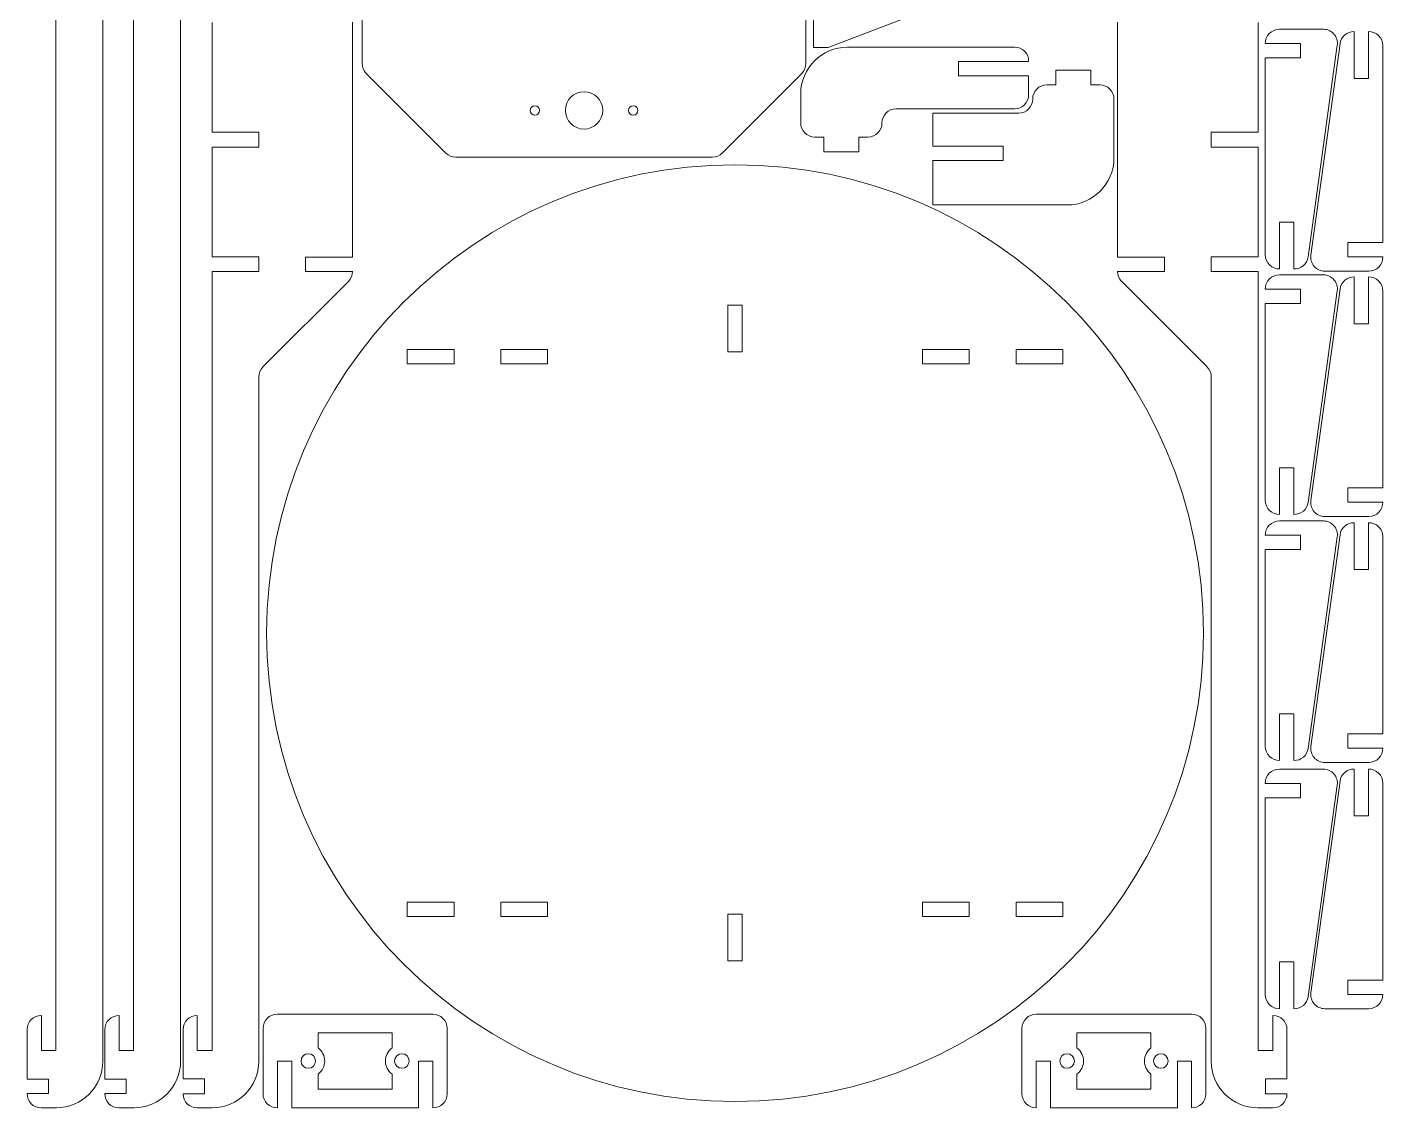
# Model space of a CAD drawing. Header units: inches. Extents: x 0 to 11.4, y 0 to 23.6.
# Drawn here: x 0 to 11.4, y 0 to 9.08 of the extents above; entities that cross this region are included whole.
import ezdxf

# ---------------------------------------------------------------- set-up
doc = ezdxf.new("R2010")
doc.units = ezdxf.units.IN
doc.header["$MEASUREMENT"] = 0
doc.layers.add('inside', color=3, linetype='Continuous', lineweight=0)
doc.layers.add('outside', color=6, linetype='Continuous', lineweight=0)

msp = doc.modelspace()

# ---------------------------------------------------------------- linework, layer by layer
at = {"layer": 'inside'}
for p, q in [((5.89, 6.354), (5.89, 6.747)), ((5.89, 6.747), (6.01, 6.747)), ((6.01, 6.747), (6.01, 6.354)), ((3.194, 6.254), (3.194, 6.374)), ((3.194, 6.374), (3.588, 6.374)), ((3.588, 6.374), (3.588, 6.254)), ((3.982, 6.254), (3.982, 6.374)), ((3.982, 6.374), (4.375, 6.374)), ((4.375, 6.374), (4.375, 6.254)), ((6.01, 6.354), (5.89, 6.354)), ((7.525, 6.254), (7.525, 6.374)), ((7.525, 6.374), (7.919, 6.374)), ((7.919, 6.374), (7.919, 6.254)), ((8.312, 6.254), (8.312, 6.374)), ((8.312, 6.374), (8.706, 6.374)), ((8.706, 6.374), (8.706, 6.254)), ((3.588, 6.254), (3.194, 6.254)), ((4.375, 6.254), (3.982, 6.254)), ((7.919, 6.254), (7.525, 6.254)), ((8.706, 6.254), (8.312, 6.254)), ((3.194, 1.609), (3.194, 1.729)), ((3.194, 1.729), (3.588, 1.729)), ((3.588, 1.729), (3.588, 1.609)), ((3.982, 1.609), (3.982, 1.729)), ((3.982, 1.729), (4.375, 1.729)), ((4.375, 1.729), (4.375, 1.609)), ((7.525, 1.609), (7.525, 1.729)), ((7.525, 1.729), (7.919, 1.729)), ((7.919, 1.729), (7.919, 1.609)), ((8.312, 1.609), (8.312, 1.729)), ((8.312, 1.729), (8.706, 1.729)), ((8.706, 1.729), (8.706, 1.609)), ((3.588, 1.609), (3.194, 1.609)), ((4.375, 1.609), (3.982, 1.609)), ((5.89, 1.629), (6.01, 1.629)), ((5.89, 1.235), (5.89, 1.629)), ((6.01, 1.629), (6.01, 1.235)), ((7.919, 1.609), (7.525, 1.609)), ((8.706, 1.609), (8.312, 1.609)), ((6.01, 1.235), (5.89, 1.235)), ((2.446, 0.63), (3.068, 0.63)), ((2.446, 0.504), (2.446, 0.63)), ((3.068, 0.63), (3.068, 0.504)), ((8.824, 0.63), (9.446, 0.63)), ((8.824, 0.504), (8.824, 0.63)), ((9.446, 0.63), (9.446, 0.504)), ((2.446, 0.157), (2.446, 0.283)), ((3.068, 0.283), (3.068, 0.157)), ((8.824, 0.157), (8.824, 0.283)), ((9.446, 0.283), (9.446, 0.157)), ((3.068, 0.157), (2.446, 0.157)), ((9.446, 0.157), (8.824, 0.157))]:
    msp.add_line(p, q, dxfattribs=at)
for centre, radius in [((4.681, 8.385), 0.157), ((4.268, 8.385), 0.0394), ((5.095, 8.385), 0.0394), ((2.363, 0.394), 0.061), ((3.15, 0.394), 0.061), ((8.741, 0.394), 0.061), ((9.529, 0.394), 0.061)]:
    msp.add_circle(centre, radius, dxfattribs=at)
for centre, start, end in [((2.363, 0.394), 306.8699, 53.1301), ((3.15, 0.394), 126.8699, 233.1301), ((8.741, 0.394), 306.8699, 53.1301), ((9.529, 0.394), 126.8699, 233.1301)]:
    msp.add_arc(centre, 0.138, start, end, dxfattribs=at)
at = {"layer": 'outside'}
for p, q in [((0.637, 0.394), (0.637, 15.884)), ((1.29, 0.394), (1.29, 15.884)), ((0.241, 15.796), (0.241, 0.481)), ((0.894, 15.796), (0.894, 0.481)), ((6.734, 8.915), (9.807, 10.089)), ((2.816, 9.842), (2.816, 8.779)), ((6.546, 8.779), (6.546, 9.842)), ((6.609, 9.309), (6.609, 8.915)), ((1.554, 9.123), (1.554, 8.201)), ((2.735, 7.152), (2.735, 9.126)), ((9.165, 7.152), (9.165, 9.126)), ((10.346, 9.123), (10.346, 8.201)), ((10.895, 9.067), (10.525, 9.067)), ((11.155, 8.654), (11.155, 9.048)), ((11.275, 9.048), (11.275, 8.654)), ((6.609, 8.915), (6.734, 8.915)), ((6.896, 8.917), (8.3, 8.917)), ((10.407, 8.946), (10.702, 8.946)), ((10.702, 8.946), (10.702, 8.826)), ((10.767, 7.154), (11.012, 8.932)), ((11.035, 8.946), (10.79, 7.168)), ((11.395, 7.274), (11.395, 8.93)), ((8.418, 8.796), (7.828, 8.796)), ((7.828, 8.796), (7.828, 8.676)), ((10.702, 8.826), (10.407, 8.826)), ((10.407, 8.826), (10.407, 7.17)), ((2.851, 8.695), (3.52, 8.026)), ((5.842, 8.026), (6.512, 8.695)), ((7.828, 8.676), (8.418, 8.676)), ((8.418, 8.676), (8.418, 8.516)), ((8.941, 8.724), (8.647, 8.724)), ((8.647, 8.724), (8.647, 8.599)), ((8.941, 8.599), (8.941, 8.724)), ((8.647, 8.599), (8.57, 8.599)), ((9.017, 8.599), (8.941, 8.599)), ((11.275, 8.654), (11.155, 8.654)), ((6.502, 8.279), (6.502, 8.523)), ((8.452, 8.481), (8.452, 8.48)), ((9.135, 7.984), (9.135, 8.481)), ((8.3, 8.398), (7.303, 8.398)), ((8.334, 8.361), (7.612, 8.361)), ((7.612, 8.361), (7.612, 8.084)), ((7.185, 8.28), (7.185, 8.279)), ((1.554, 8.201), (1.948, 8.201)), ((1.948, 8.201), (1.948, 8.076)), ((6.696, 8.161), (6.62, 8.161)), ((6.696, 8.036), (6.696, 8.161)), ((7.067, 8.161), (6.99, 8.161)), ((6.99, 8.161), (6.99, 8.036)), ((10.346, 8.201), (9.953, 8.201)), ((9.953, 8.201), (9.953, 8.076)), ((1.948, 8.076), (1.554, 8.076)), ((1.554, 8.076), (1.554, 7.155)), ((3.603, 7.991), (5.759, 7.991)), ((6.99, 8.036), (6.696, 8.036)), ((7.612, 8.084), (8.203, 8.084)), ((8.203, 8.084), (8.203, 7.963)), ((9.953, 8.076), (10.346, 8.076)), ((10.346, 8.076), (10.346, 7.155)), ((7.612, 7.963), (7.612, 7.59)), ((8.203, 7.963), (7.612, 7.963)), ((7.612, 7.59), (8.741, 7.59)), ((10.527, 7.052), (10.527, 7.446)), ((10.527, 7.446), (10.647, 7.446)), ((10.647, 7.446), (10.647, 7.052)), ((11.1, 7.154), (11.1, 7.274)), ((11.1, 7.274), (11.395, 7.274)), ((1.554, 7.155), (1.948, 7.155)), ((1.948, 7.155), (1.948, 7.03)), ((2.341, 7.032), (2.341, 7.152)), ((2.341, 7.152), (2.735, 7.152)), ((9.559, 7.152), (9.165, 7.152)), ((9.559, 7.032), (9.559, 7.152)), ((10.346, 7.155), (9.953, 7.155)), ((9.953, 7.155), (9.953, 7.03)), ((11.395, 7.154), (11.1, 7.154)), ((1.948, 7.03), (1.554, 7.03)), ((1.554, 7.03), (1.554, 0.481)), ((2.735, 7.032), (2.341, 7.032)), ((9.165, 7.032), (9.559, 7.032)), ((9.953, 7.03), (10.346, 7.03)), ((10.346, 7.03), (10.346, 0.481)), ((10.895, 7.002), (10.525, 7.002)), ((10.907, 7.033), (11.277, 7.033)), ((11.155, 6.592), (11.155, 6.986)), ((11.275, 6.986), (11.275, 6.592)), ((1.982, 6.228), (2.701, 6.946)), ((9.918, 6.228), (9.2, 6.946)), ((10.407, 6.882), (10.702, 6.882)), ((10.702, 6.882), (10.702, 6.762)), ((10.767, 5.09), (11.012, 6.868)), ((11.035, 6.884), (10.79, 5.105)), ((11.395, 5.212), (11.395, 6.867)), ((10.702, 6.762), (10.407, 6.762)), ((10.407, 6.762), (10.407, 5.106)), ((11.275, 6.592), (11.155, 6.592)), ((1.948, 0.394), (1.948, 6.144)), ((9.953, 0.394), (9.953, 6.144)), ((10.527, 4.988), (10.527, 5.381)), ((10.527, 5.381), (10.647, 5.381)), ((10.647, 5.381), (10.647, 4.988)), ((11.1, 5.091), (11.1, 5.212)), ((11.1, 5.212), (11.395, 5.212)), ((11.395, 5.091), (11.1, 5.091)), ((10.895, 4.934), (10.525, 4.934)), ((10.907, 4.971), (11.277, 4.971)), ((11.155, 4.525), (11.155, 4.919)), ((11.275, 4.919), (11.275, 4.525)), ((10.407, 4.814), (10.702, 4.814)), ((10.702, 4.814), (10.702, 4.694)), ((10.767, 3.022), (11.012, 4.8)), ((11.035, 4.817), (10.79, 3.038)), ((11.395, 3.145), (11.395, 4.801)), ((10.702, 4.694), (10.407, 4.694)), ((10.407, 4.694), (10.407, 3.038)), ((11.275, 4.525), (11.155, 4.525)), ((10.527, 2.92), (10.527, 3.313)), ((10.527, 3.313), (10.647, 3.313)), ((10.647, 3.313), (10.647, 2.92)), ((11.1, 3.024), (11.1, 3.145)), ((11.1, 3.145), (11.395, 3.145)), ((11.395, 3.024), (11.1, 3.024)), ((10.907, 2.904), (11.277, 2.904)), ((10.895, 2.848), (10.525, 2.848)), ((11.035, 2.746), (10.79, 0.968)), ((11.155, 2.454), (11.155, 2.848)), ((11.275, 2.848), (11.275, 2.454)), ((10.407, 2.728), (10.702, 2.728)), ((10.702, 2.728), (10.702, 2.607)), ((10.767, 0.935), (11.012, 2.714)), ((11.395, 1.074), (11.395, 2.73)), ((10.702, 2.607), (10.407, 2.607)), ((10.407, 2.607), (10.407, 0.951)), ((11.275, 2.454), (11.155, 2.454)), ((10.527, 0.833), (10.527, 1.227)), ((10.527, 1.227), (10.647, 1.227)), ((10.647, 1.227), (10.647, 0.833)), ((11.1, 0.954), (11.1, 1.074)), ((11.1, 1.074), (11.395, 1.074)), ((11.395, 0.954), (11.1, 0.954)), ((10.907, 0.833), (11.277, 0.833)), ((0.12, 0.481), (0.12, 0.777)), ((0.773, 0.481), (0.773, 0.777)), ((1.429, 0.481), (1.429, 0.777)), ((3.412, 0.787), (2.101, 0.787)), ((9.79, 0.787), (8.48, 0.787)), ((10.471, 0.481), (10.471, 0.777)), ((0, 0.659), (0, 0.241)), ((0.653, 0.659), (0.653, 0.241)), ((1.311, 0.659), (1.311, 0.243)), ((1.983, 0.669), (1.983, 0.118)), ((3.53, 0.118), (3.53, 0.669)), ((8.361, 0.669), (8.361, 0.118)), ((9.908, 0.118), (9.908, 0.669)), ((10.589, 0.659), (10.589, 0.243)), ((0.241, 0.481), (0.12, 0.481)), ((0.894, 0.481), (0.773, 0.481)), ((1.554, 0.481), (1.429, 0.481)), ((10.346, 0.481), (10.471, 0.481)), ((2.104, 0), (2.104, 0.394)), ((2.104, 0.394), (2.224, 0.394)), ((2.224, 0.394), (2.224, 0)), ((3.289, 0), (3.289, 0.394)), ((3.289, 0.394), (3.41, 0.394)), ((3.41, 0.394), (3.41, 0)), ((8.482, 0), (8.482, 0.394)), ((8.482, 0.394), (8.602, 0.394)), ((8.602, 0.394), (8.602, 0)), ((9.668, 0), (9.668, 0.394)), ((9.668, 0.394), (9.788, 0.394)), ((9.788, 0.394), (9.788, 0)), ((0, 0.241), (0.181, 0.241)), ((0.181, 0.241), (0.181, 0.12)), ((0.653, 0.241), (0.833, 0.241)), ((0.833, 0.241), (0.833, 0.12)), ((1.311, 0.243), (1.492, 0.243)), ((1.492, 0.243), (1.492, 0.118)), ((10.589, 0.243), (10.409, 0.243)), ((10.409, 0.243), (10.409, 0.118)), ((0.181, 0.12), (0, 0.12)), ((0.833, 0.12), (0.653, 0.12)), ((1.492, 0.118), (1.311, 0.118)), ((10.409, 0.118), (10.589, 0.118)), ((0.118, 0), (0.243, 0)), ((0.771, 0), (0.896, 0)), ((1.429, 0), (1.554, 0)), ((2.224, 0), (3.289, 0)), ((10.471, 0), (10.346, 0)), ((8.602, 0), (9.668, 0))]:
    msp.add_line(p, q, dxfattribs=at)
msp.add_circle((5.95, 3.991), 3.937, dxfattribs=at)
for centre, radius, start, end in [((10.525, 8.949), 0.118, 90, 181.146), ((10.895, 8.949), 0.118, 352.1421, 90), ((11.152, 8.93), 0.118, 88.854, 172.1421), ((11.277, 8.93), 0.118, 0, 91.146), ((6.896, 8.523), 0.394, 90, 180), ((8.3, 8.799), 0.118, 358.854, 90), ((2.934, 8.779), 0.118, 180, 225), ((6.428, 8.779), 0.118, 315, 0), ((8.57, 8.481), 0.118, 90, 180), ((9.017, 8.481), 0.118, 360, 90), ((8.3, 8.516), 0.118, 270, 0), ((8.334, 8.48), 0.118, 270, 0), ((7.303, 8.28), 0.118, 90, 180), ((6.62, 8.279), 0.118, 180, 270), ((7.067, 8.279), 0.118, 270, 0), ((3.603, 8.109), 0.118, 225, 270), ((5.759, 8.109), 0.118, 270, 315), ((8.741, 7.984), 0.394, 270, 0), ((10.525, 7.17), 0.118, 180, 271.146), ((10.65, 7.17), 0.118, 268.854, 352.1421), ((10.907, 7.151), 0.118, 172.1421, 270), ((11.277, 7.151), 0.118, 270, 1.146), ((2.617, 7.03), 0.118, 315, 1.146), ((9.283, 7.03), 0.118, 178.854, 225), ((10.525, 6.884), 0.118, 90, 181.146), ((10.895, 6.884), 0.118, 352.1421, 90), ((11.152, 6.867), 0.118, 88.854, 172.1421), ((11.277, 6.867), 0.118, 0, 91.146), ((2.066, 6.144), 0.118, 135, 180), ((9.835, 6.144), 0.118, 360, 45), ((10.525, 5.106), 0.118, 180, 271.146), ((10.65, 5.106), 0.118, 268.854, 352.1421), ((10.907, 5.089), 0.118, 172.1421, 270), ((11.277, 5.089), 0.118, 270, 1.146), ((10.525, 4.816), 0.118, 90, 181.146), ((10.895, 4.816), 0.118, 352.1421, 90), ((11.152, 4.801), 0.118, 88.854, 172.1421), ((11.277, 4.801), 0.118, 0, 91.146), ((10.525, 3.038), 0.118, 180, 271.146), ((10.65, 3.038), 0.118, 268.854, 352.1421), ((10.907, 3.022), 0.118, 172.1421, 270), ((11.277, 3.022), 0.118, 270, 1.146), ((10.525, 2.73), 0.118, 90, 181.146), ((10.895, 2.73), 0.118, 352.1421, 90), ((11.152, 2.73), 0.118, 88.854, 172.1421), ((11.277, 2.73), 0.118, 0, 91.146), ((10.525, 0.951), 0.118, 180, 271.146), ((10.65, 0.951), 0.118, 268.854, 352.1421), ((10.907, 0.952), 0.118, 172.1421, 270), ((11.277, 0.952), 0.118, 270, 1.146), ((0.118, 0.659), 0.118, 88.854, 180), ((0.771, 0.659), 0.118, 88.854, 180), ((1.429, 0.659), 0.118, 90, 180), ((2.101, 0.669), 0.118, 90, 180), ((3.412, 0.669), 0.118, 360, 90), ((8.48, 0.669), 0.118, 90, 180), ((9.79, 0.669), 0.118, 360, 90), ((10.471, 0.659), 0.118, 0, 90), ((0.243, 0.394), 0.394, 270, 0), ((0.896, 0.394), 0.394, 270, 0), ((1.554, 0.394), 0.394, 270, 0), ((10.346, 0.394), 0.394, 180, 270), ((0.118, 0.118), 0.118, 178.854, 270), ((0.771, 0.118), 0.118, 178.854, 270), ((1.429, 0.118), 0.118, 180, 270), ((2.101, 0.118), 0.118, 180, 271.146), ((3.412, 0.118), 0.118, 268.854, 0), ((8.48, 0.118), 0.118, 180, 271.146), ((9.79, 0.118), 0.118, 268.854, 0), ((10.471, 0.118), 0.118, 270, 360)]:
    msp.add_arc(centre, radius, start, end, dxfattribs=at)

doc.saveas('drawing.dxf')
